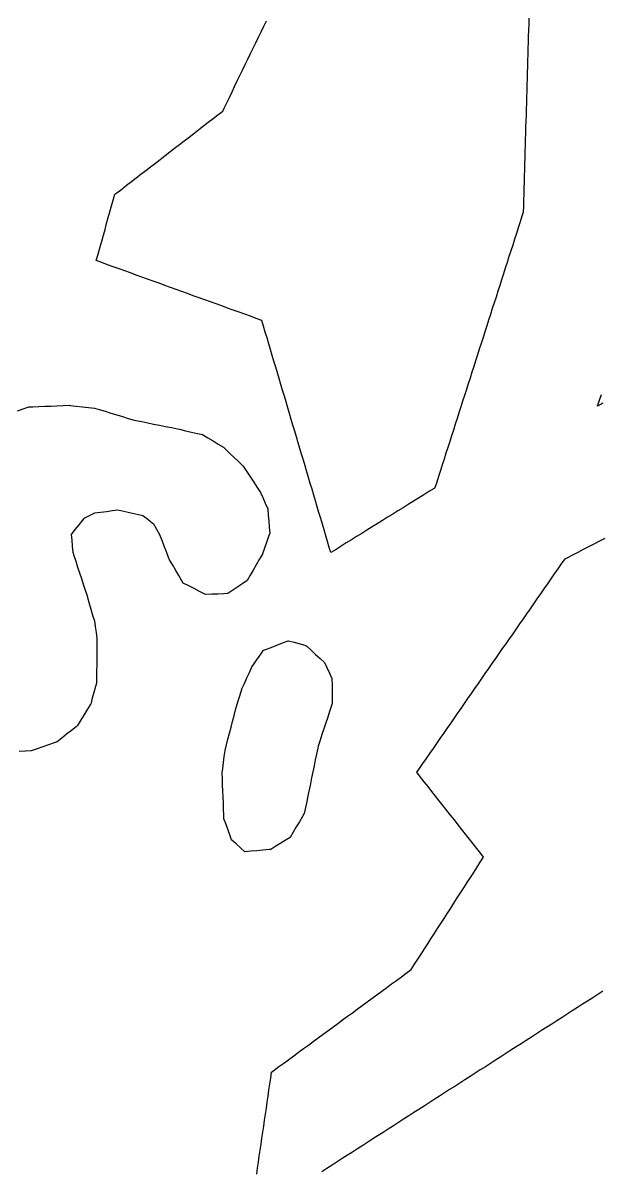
# Model space of a CAD drawing. Header units: millimetres. Extents: x 230 to 3347, y 514 to 5196.
# Drawn here: x 2231.5 to 2326.4, y 3927.3 to 4116.2 of the extents above; entities that cross this region are included whole.
import ezdxf

# ---------------------------------------------------------------- set-up
doc = ezdxf.new("R2010")
doc.units = ezdxf.units.MM
for name, color, linetype in [('ALL_HOLES', 1, 'Continuous'), ('ALL_ISLANDS', 7, 'Continuous'), ('OUTLINE_ISLAND_01', 7, 'Continuous'), ('OUTLINE_ISLAND_01_HOLE_266', 1, 'Continuous'), ('OUTLINE_ISLAND_01_HOLE_269', 1, 'Continuous')]:
    doc.layers.add(name, color=color, linetype=linetype)

msp = doc.modelspace()

# ---------------------------------------------------------------- linework, layer by layer
at = {"layer": 'ALL_HOLES'}
msp.add_lwpolyline([(2230.558, 4052.2734), (2231.4995, 4052.6106), (2232.4409, 4052.9478), (2233.0544, 4052.9725), (2234.0536, 4053.0126), (2235.0528, 4053.0528), (2236.052, 4053.0929), (2237.0512, 4053.1331), (2238.0504, 4053.1732), (2239.0496, 4053.2133), (2239.2386, 4053.1928), (2240.2327, 4053.0847), (2241.2268, 4052.9767), (2242.221, 4052.8686), (2243.2151, 4052.7606), (2244.0071, 4052.5193), (2244.9636, 4052.2277), (2245.9202, 4051.9362), (2246.8768, 4051.6447), (2247.8333, 4051.3532), (2248.7899, 4051.0616), (2249.7465, 4050.7701), (2250.0151, 4050.7162), (2250.9955, 4050.5194), (2251.976, 4050.3226), (2252.9564, 4050.1259), (2253.9368, 4049.9291), (2254.9173, 4049.7323), (2255.8977, 4049.5355), (2256.8782, 4049.3387), (2257.2389, 4049.2548), (2258.2129, 4049.0284), (2259.1869, 4048.8019), (2260.1609, 4048.5754), (2261.0229, 4048.3749), (2261.8771, 4047.855), (2262.7313, 4047.335), (2263.5855, 4046.815), (2264.4397, 4046.295), (2264.785, 4045.9656), (2265.5085, 4045.2753), (2266.232, 4044.585), (2266.9556, 4043.8947), (2267.6791, 4043.2043), (2267.799, 4043.0234), (2268.3513, 4042.1898), (2268.9037, 4041.3562), (2269.4561, 4040.5226), (2270.0084, 4039.689), (2270.5608, 4038.8554), (2270.9315, 4037.9977), (2271.3282, 4037.0798), (2271.7249, 4036.1619), (2271.7277, 4036.1298), (2271.8144, 4035.1336), (2271.901, 4034.1373), (2271.9876, 4033.1411), (2272.0742, 4032.1449), (2271.8779, 4031.5784), (2271.5504, 4030.6335), (2271.223, 4029.6886), (2270.8955, 4028.7438), (2270.8509, 4028.6671), (2270.3482, 4027.8027), (2269.8454, 4026.9382), (2269.3427, 4026.0738), (2268.84, 4025.2094), (2268.3372, 4024.3449), (2267.6606, 4023.8859), (2266.833, 4023.3245), (2266.0055, 4022.7631), (2265.1779, 4022.2017), (2264.5311, 4022.1732), (2263.532, 4022.1292), (2262.533, 4022.0851), (2261.534, 4022.0411), (2261.3985, 4022.1103), (2260.5077, 4022.5647), (2259.617, 4023.0192), (2258.7262, 4023.4737), (2257.8354, 4023.9282), (2257.6175, 4024.2987), (2257.1106, 4025.1607), (2256.6036, 4026.0226), (2256.0967, 4026.8846), (2255.5897, 4027.7466), (2255.4257, 4028.1681), (2255.0631, 4029.1), (2254.7005, 4030.032), (2254.3379, 4030.9639), (2253.9753, 4031.8959), (2253.4897, 4032.7477), (2252.9945, 4033.6164), (2252.7936, 4033.7701), (2251.9993, 4034.3777), (2251.205, 4034.9852), (2250.9617, 4035.0397), (2249.9858, 4035.258), (2249.0099, 4035.4762), (2248.034, 4035.6945), (2247.0581, 4035.9128), (2246.2126, 4035.809), (2245.22, 4035.6871), (2244.2275, 4035.5652), (2243.2349, 4035.4433), (2242.3546, 4035.0055), (2241.4592, 4034.5602), (2241.2487, 4034.2954), (2240.6263, 4033.5128), (2240.0039, 4032.7301), (2239.3815, 4031.9474), (2239.4685, 4030.9939), (2239.5593, 4029.998), (2239.6502, 4029.0022), (2239.8212, 4028.4787), (2240.1317, 4027.5281), (2240.4421, 4026.5775), (2240.7526, 4025.627), (2241.0631, 4024.6764), (2241.3736, 4023.7258), (2241.6841, 4022.7752), (2241.9946, 4021.8247), (2242.0801, 4021.532), (2242.3606, 4020.5721), (2242.641, 4019.6122), (2242.9215, 4018.6524), (2243.2019, 4017.6925), (2243.3373, 4016.7604), (2243.481, 4015.7708), (2243.6247, 4014.7812), (2243.6218, 4014.4599), (2243.6126, 4013.4599), (2243.6035, 4012.46), (2243.5944, 4011.46), (2243.5853, 4010.4601), (2243.5762, 4009.4601), (2243.567, 4008.4602), (2243.5579, 4007.4602), (2243.3996, 4006.8871), (2243.1332, 4005.9232), (2242.8669, 4004.9594), (2242.6005, 4003.9955), (2242.5133, 4003.8544), (2241.9875, 4003.0038), (2241.4617, 4002.1532), (2240.9358, 4001.3026), (2240.41, 4000.452), (2240.1976, 4000.2833), (2239.4144, 3999.6615), (2238.6312, 3999.0397), (2237.8481, 3998.4178), (2237.0649, 3997.796), (2236.6001, 3997.6333), (2235.6562, 3997.3029), (2234.7124, 3996.9725), (2233.7685, 3996.6422), (2232.8247, 3996.3118), (2231.8475, 3996.2636), (2230.8487, 3996.2143)], dxfattribs=at)
msp.add_lwpolyline([(2275.1323, 4014.4452), (2276.0971, 4014.1821), (2277.0618, 4013.919), (2278.0266, 4013.6559), (2278.1515, 4013.5408), (2278.8868, 4012.8631), (2279.6221, 4012.1853), (2280.3574, 4011.5076), (2281.0927, 4010.8298), (2281.4646, 4010.0297), (2281.886, 4009.1228), (2282.3074, 4008.2159), (2282.3083, 4008.1259), (2282.3185, 4007.1259), (2282.3286, 4006.126), (2282.3387, 4005.126), (2282.3488, 4004.1261), (2282.2237, 4003.745), (2281.9117, 4002.7949), (2281.5996, 4001.8449), (2281.2876, 4000.8948), (2280.9756, 3999.9447), (2280.6636, 3998.9946), (2280.3516, 3998.0446), (2280.0395, 3997.0945), (2279.9695, 3996.756), (2279.7669, 3995.7768), (2279.5643, 3994.7975), (2279.3616, 3993.8182), (2279.159, 3992.839), (2278.9564, 3991.8597), (2278.7538, 3990.8805), (2278.5512, 3989.9012), (2278.3485, 3988.922), (2278.1459, 3987.9427), (2277.9433, 3986.9634), (2277.7407, 3985.9842), (2277.4547, 3985.5009), (2276.9455, 3984.6403), (2276.4363, 3983.7796), (2275.9271, 3982.919), (2275.418, 3982.0583), (2274.7658, 3981.6509), (2273.9178, 3981.121), (2273.0697, 3980.5911), (2272.2216, 3980.0612), (2271.9499, 3980.0369), (2270.9539, 3979.9479), (2269.9578, 3979.8589), (2268.9618, 3979.7699), (2267.9658, 3979.6809), (2267.266, 3980.3141), (2266.5245, 3980.985), (2265.7829, 3981.6559), (2265.5474, 3982.3116), (2265.2093, 3983.2527), (2264.8712, 3984.1938), (2264.5332, 3985.1349), (2264.5106, 3985.6883), (2264.4698, 3986.6875), (2264.429, 3987.6867), (2264.3882, 3988.6859), (2264.3474, 3989.685), (2264.3066, 3990.6842), (2264.2658, 3991.6834), (2264.225, 3992.6825), (2264.3201, 3993.4134), (2264.4492, 3994.4051), (2264.5782, 3995.3967), (2264.7072, 3996.3883), (2264.9377, 3997.2737), (2265.1897, 3998.2414), (2265.4416, 3999.2092), (2265.6936, 4000.1769), (2265.9455, 4001.1446), (2266.1975, 4002.1124), (2266.4494, 4003.0801), (2266.6039, 4003.5954), (2266.8911, 4004.5533), (2267.1782, 4005.5112), (2267.4654, 4006.4691), (2267.4811, 4006.5035), (2267.8967, 4007.4131), (2268.3123, 4008.3226), (2268.7278, 4009.2322), (2269.1434, 4010.1417), (2269.3326, 4010.4135), (2269.9038, 4011.2344), (2270.475, 4012.0552), (2271.0462, 4012.876), (2271.341, 4012.9892), (2272.2746, 4013.3477), (2273.2081, 4013.7062), (2274.1416, 4014.0647), (2275.0752, 4014.4232)], close=True, dxfattribs=at)
at = {"layer": 'ALL_ISLANDS'}
for points in [[(2314.7085, 4116.9799), (2314.6793, 4115.9804), (2314.6501, 4114.9808), (2314.6209, 4113.9812), (2314.5917, 4112.9816), (2314.5626, 4111.9821), (2314.5334, 4110.9825), (2314.5042, 4109.9829), (2314.475, 4108.9833), (2314.4459, 4107.9838), (2314.4167, 4106.9842), (2314.3875, 4105.9846), (2314.3583, 4104.9851), (2314.3292, 4103.9855), (2314.3, 4102.9859), (2314.2708, 4101.9863), (2314.2416, 4100.9868), (2314.2125, 4099.9872), (2314.1833, 4098.9876), (2314.1541, 4097.988), (2314.1249, 4096.9885), (2314.0957, 4095.9889), (2314.0666, 4094.9893), (2314.0374, 4093.9897), (2314.0082, 4092.9902), (2313.979, 4091.9906), (2313.9499, 4090.991), (2313.9207, 4089.9914), (2313.8915, 4088.9919), (2313.8623, 4087.9923), (2313.8332, 4086.9927), (2313.804, 4085.9931), (2313.7748, 4084.9936), (2313.5728, 4084.3628), (2313.2679, 4083.4104), (2312.9629, 4082.458), (2312.658, 4081.5056), (2312.353, 4080.5533), (2312.0481, 4079.6009), (2311.7431, 4078.6485), (2311.4382, 4077.6962), (2311.1332, 4076.7438), (2310.8283, 4075.7914), (2310.5233, 4074.8391), (2310.2184, 4073.8867), (2309.9134, 4072.9343), (2309.6085, 4071.982), (2309.3035, 4071.0296), (2308.9986, 4070.0772), (2308.6936, 4069.1249), (2308.3887, 4068.1725), (2308.0837, 4067.2201), (2307.7788, 4066.2678), (2307.4738, 4065.3154), (2307.1689, 4064.363), (2306.8639, 4063.4106), (2306.559, 4062.4583), (2306.254, 4061.5059), (2305.9491, 4060.5535), (2305.6441, 4059.6012), (2305.3392, 4058.6488), (2305.0342, 4057.6964), (2304.7293, 4056.7441), (2304.4243, 4055.7917), (2304.1194, 4054.8393), (2303.8144, 4053.887), (2303.5095, 4052.9346), (2303.2045, 4051.9822), (2302.8996, 4051.0299), (2302.5946, 4050.0775), (2302.2897, 4049.1251), (2301.9847, 4048.1728), (2301.6798, 4047.2204), (2301.3748, 4046.268), (2301.0699, 4045.3157), (2300.7649, 4044.3633), (2300.46, 4043.4109), (2300.155, 4042.4585), (2299.8501, 4041.5062), (2299.5451, 4040.5538), (2299.2402, 4039.6014), (2299.105, 4039.5174), (2298.2559, 4038.9892), (2297.4067, 4038.4611), (2296.5575, 4037.933), (2295.7084, 4037.4048), (2294.8592, 4036.8767), (2294.0101, 4036.3485), (2293.1609, 4035.8204), (2292.3117, 4035.2923), (2291.4626, 4034.7641), (2290.6134, 4034.236), (2289.7643, 4033.7079), (2288.9151, 4033.1797), (2288.066, 4032.6516), (2287.2168, 4032.1234), (2286.3676, 4031.5953), (2285.5185, 4031.0672), (2284.6693, 4030.539), (2283.8202, 4030.0109), (2282.971, 4029.4828), (2282.1218, 4028.9546), (2281.8716, 4029.7972), (2281.5868, 4030.7558), (2281.3021, 4031.7144), (2281.0173, 4032.673), (2280.7326, 4033.6316), (2280.4478, 4034.5902), (2280.1631, 4035.5488), (2279.8783, 4036.5074), (2279.5936, 4037.466), (2279.3089, 4038.4246), (2279.0241, 4039.3832), (2278.7394, 4040.3418), (2278.4546, 4041.3004), (2278.1699, 4042.259), (2277.8851, 4043.2176), (2277.6004, 4044.1762), (2277.3156, 4045.1348), (2277.0309, 4046.0934), (2276.7462, 4047.052), (2276.4614, 4048.0106), (2276.1767, 4048.9692), (2275.8919, 4049.9278), (2275.6072, 4050.8864), (2275.3224, 4051.8451), (2275.0377, 4052.8037), (2274.7529, 4053.7623), (2274.4682, 4054.7209), (2274.1834, 4055.6795), (2273.8987, 4056.6381), (2273.614, 4057.5967), (2273.3292, 4058.5553), (2273.0445, 4059.5139), (2272.7597, 4060.4725), (2272.475, 4061.4311), (2272.1902, 4062.3897), (2271.9055, 4063.3483), (2271.6207, 4064.3069), (2271.336, 4065.2655), (2271.0512, 4066.2241), (2270.7665, 4067.1827), (2269.8308, 4067.5211), (2268.8904, 4067.8611), (2267.95, 4068.2012), (2267.0096, 4068.5412), (2266.0692, 4068.8813), (2265.1288, 4069.2213), (2264.1884, 4069.5614), (2263.248, 4069.9014), (2262.3075, 4070.2415), (2261.3671, 4070.5815), (2260.4267, 4070.9216), (2259.4863, 4071.2616), (2258.5459, 4071.6017), (2257.6055, 4071.9417), (2256.6651, 4072.2818), (2255.7247, 4072.6218), (2254.7843, 4072.9619), (2253.8439, 4073.3019), (2252.9035, 4073.642), (2251.9631, 4073.982), (2251.0227, 4074.3221), (2250.0823, 4074.6621), (2249.1419, 4075.0022), (2248.2014, 4075.3422), (2247.261, 4075.6823), (2246.3206, 4076.0224), (2245.3802, 4076.3624), (2244.4398, 4076.7025), (2243.4994, 4077.0425), (2243.593, 4077.3734), (2243.8652, 4078.3356), (2244.1373, 4079.2979), (2244.4095, 4080.2601), (2244.6817, 4081.2224), (2244.9539, 4082.1846), (2245.226, 4083.1469), (2245.4982, 4084.1091), (2245.7704, 4085.0714), (2246.0425, 4086.0336), (2246.3147, 4086.9959), (2246.5869, 4087.9581), (2246.9168, 4088.2129), (2247.7084, 4088.824), (2248.4999, 4089.4351), (2249.2914, 4090.0462), (2250.083, 4090.6574), (2250.8745, 4091.2685), (2251.666, 4091.8796), (2252.4576, 4092.4907), (2253.2491, 4093.1019), (2254.0406, 4093.713), (2254.8322, 4094.3241), (2255.6237, 4094.9352), (2256.4153, 4095.5463), (2257.2068, 4096.1575), (2257.9983, 4096.7686), (2258.7899, 4097.3797), (2259.5814, 4097.9908), (2260.3729, 4098.602), (2261.1645, 4099.2131), (2261.956, 4099.8242), (2262.7475, 4100.4353), (2263.5391, 4101.0464), (2264.3306, 4101.6576), (2264.5527, 4102.1171), (2264.9878, 4103.0175), (2265.4229, 4103.9179), (2265.858, 4104.8182), (2266.2931, 4105.7186), (2266.7282, 4106.619), (2267.1633, 4107.5194), (2267.5984, 4108.4198), (2268.0335, 4109.3202), (2268.4686, 4110.2205), (2268.9037, 4111.1209), (2269.3388, 4112.0213), (2269.7739, 4112.9217), (2270.209, 4113.8221), (2270.6441, 4114.7225), (2271.0792, 4115.6228), (2271.5143, 4116.5232)], [(2326.8834, 4053.567), (2326.0203, 4053.0619), (2326.0311, 4053.0945), (2326.3461, 4054.0436), (2326.6611, 4054.9927)], [(2269.9158, 3926.5871), (2270.0604, 3927.5766), (2270.2049, 3928.5661), (2270.3495, 3929.5556), (2270.494, 3930.5451), (2270.6386, 3931.5346), (2270.7831, 3932.5241), (2270.9277, 3933.5136), (2271.0722, 3934.5031), (2271.2168, 3935.4926), (2271.3613, 3936.482), (2271.5059, 3937.4715), (2271.6504, 3938.461), (2271.795, 3939.4505), (2271.9395, 3940.44), (2272.0841, 3941.4295), (2272.2286, 3942.419), (2272.3732, 3943.4085), (2272.7799, 3943.7074), (2273.5857, 3944.2995), (2274.3916, 3944.8916), (2275.1974, 3945.4837), (2276.0033, 3946.0759), (2276.8091, 3946.668), (2277.615, 3947.2601), (2278.4208, 3947.8522), (2279.2267, 3948.4443), (2280.0325, 3949.0365), (2280.8384, 3949.6286), (2281.6442, 3950.2207), (2282.4501, 3950.8128), (2283.2559, 3951.4049), (2284.0618, 3951.9971), (2284.8676, 3952.5892), (2285.6735, 3953.1813), (2286.4793, 3953.7734), (2287.2852, 3954.3655), (2288.091, 3954.9577), (2288.8969, 3955.5498), (2289.7027, 3956.1419), (2290.5086, 3956.734), (2291.3144, 3957.3261), (2292.1203, 3957.9183), (2292.9261, 3958.5104), (2293.732, 3959.1025), (2294.5378, 3959.6946), (2295.3437, 3960.2868), (2295.3579, 3960.3088), (2295.8988, 3961.1499), (2296.4398, 3961.9909), (2296.9807, 3962.832), (2297.5217, 3963.673), (2298.0626, 3964.5141), (2298.6036, 3965.3551), (2299.1445, 3966.1962), (2299.6855, 3967.0372), (2300.2264, 3967.8783), (2300.7674, 3968.7194), (2301.3083, 3969.5604), (2301.8493, 3970.4015), (2302.3902, 3971.2425), (2302.9312, 3972.0836), (2303.4721, 3972.9246), (2304.0131, 3973.7657), (2304.554, 3974.6067), (2305.095, 3975.4478), (2305.6359, 3976.2888), (2306.1769, 3977.1299), (2306.7178, 3977.9709), (2307.2588, 3978.812), (2306.7812, 3979.4184), (2306.1625, 3980.204), (2305.5438, 3980.9896), (2304.9251, 3981.7752), (2304.3064, 3982.5609), (2303.6877, 3983.3465), (2303.069, 3984.1321), (2302.4503, 3984.9177), (2301.8316, 3985.7034), (2301.2129, 3986.489), (2300.5942, 3987.2746), (2299.9755, 3988.0602), (2299.3568, 3988.8459), (2298.7381, 3989.6315), (2298.1194, 3990.4171), (2297.5007, 3991.2027), (2296.882, 3991.9884), (2296.2633, 3992.774), (2296.7092, 3993.4163), (2297.2795, 3994.2378), (2297.8498, 3995.0592), (2298.4201, 3995.8807), (2298.9904, 3996.7021), (2299.5607, 3997.5235), (2300.131, 3998.345), (2300.7013, 3999.1664), (2301.2716, 3999.9879), (2301.8419, 4000.8093), (2302.4122, 4001.6307), (2302.9825, 4002.4522), (2303.5528, 4003.2736), (2304.1231, 4004.0951), (2304.6934, 4004.9165), (2305.2637, 4005.7379), (2305.8339, 4006.5594), (2306.4042, 4007.3808), (2306.9745, 4008.2023), (2307.5448, 4009.0237), (2308.1151, 4009.8451), (2308.6854, 4010.6666), (2309.2557, 4011.488), (2309.826, 4012.3095), (2310.3963, 4013.1309), (2310.9666, 4013.9523), (2311.5369, 4014.7738), (2312.1072, 4015.5952), (2312.6775, 4016.4167), (2313.2478, 4017.2381), (2313.8181, 4018.0595), (2314.3884, 4018.881), (2314.9587, 4019.7024), (2315.529, 4020.5239), (2316.0992, 4021.3453), (2316.6695, 4022.1668), (2317.2398, 4022.9882), (2317.8101, 4023.8096), (2318.3804, 4024.6311), (2318.9507, 4025.4525), (2319.521, 4026.274), (2320.0913, 4027.0954), (2320.6616, 4027.9168), (2321.0421, 4028.1133), (2321.9306, 4028.572), (2322.8192, 4029.0308), (2323.7077, 4029.4896), (2324.5963, 4029.9484), (2325.4849, 4030.4071), (2326.3734, 4030.8659), (2327.262, 4031.3247)], [(2326.9047, 3956.7273), (2326.0635, 3956.1866), (2325.2222, 3955.646), (2324.381, 3955.1053), (2323.5397, 3954.5647), (2322.6985, 3954.024), (2321.8572, 3953.4834), (2321.016, 3952.9427), (2320.1747, 3952.4021), (2319.3335, 3951.8614), (2318.4922, 3951.3208), (2317.651, 3950.7801), (2316.8097, 3950.2395), (2315.9685, 3949.6988), (2315.1272, 3949.1582), (2314.286, 3948.6175), (2313.4447, 3948.0769), (2312.6035, 3947.5362), (2311.7623, 3946.9956), (2310.921, 3946.4549), (2310.0798, 3945.9143), (2309.2385, 3945.3736), (2308.3973, 3944.833), (2307.556, 3944.2924), (2306.7148, 3943.7517), (2305.8735, 3943.2111), (2305.0323, 3942.6704), (2304.191, 3942.1298), (2303.3498, 3941.5891), (2302.5085, 3941.0485), (2301.6673, 3940.5078), (2300.826, 3939.9672), (2299.9848, 3939.4265), (2299.1435, 3938.8859), (2298.3023, 3938.3452), (2297.461, 3937.8046), (2296.6198, 3937.2639), (2295.7785, 3936.7233), (2294.9373, 3936.1826), (2294.096, 3935.642), (2293.2548, 3935.1013), (2292.4135, 3934.5607), (2291.5723, 3934.02), (2290.731, 3933.4794), (2289.8898, 3932.9387), (2289.0485, 3932.3981), (2288.2073, 3931.8574), (2287.366, 3931.3168), (2286.5248, 3930.7761), (2285.6836, 3930.2355), (2284.8423, 3929.6948), (2284.0011, 3929.1542), (2283.1598, 3928.6135), (2282.3186, 3928.0729), (2281.4773, 3927.5322), (2280.6361, 3926.9916)]]:
    msp.add_lwpolyline(points, dxfattribs=at)
at = {"layer": 'OUTLINE_ISLAND_01'}
for points in [[(2314.7085, 4116.9799), (2314.6793, 4115.9804), (2314.6501, 4114.9808), (2314.6209, 4113.9812), (2314.5917, 4112.9816), (2314.5626, 4111.9821), (2314.5334, 4110.9825), (2314.5042, 4109.9829), (2314.475, 4108.9833), (2314.4459, 4107.9838), (2314.4167, 4106.9842), (2314.3875, 4105.9846), (2314.3583, 4104.9851), (2314.3292, 4103.9855), (2314.3, 4102.9859), (2314.2708, 4101.9863), (2314.2416, 4100.9868), (2314.2125, 4099.9872), (2314.1833, 4098.9876), (2314.1541, 4097.988), (2314.1249, 4096.9885), (2314.0957, 4095.9889), (2314.0666, 4094.9893), (2314.0374, 4093.9897), (2314.0082, 4092.9902), (2313.979, 4091.9906), (2313.9499, 4090.991), (2313.9207, 4089.9914), (2313.8915, 4088.9919), (2313.8623, 4087.9923), (2313.8332, 4086.9927), (2313.804, 4085.9931), (2313.7748, 4084.9936), (2313.5728, 4084.3628), (2313.2679, 4083.4104), (2312.9629, 4082.458), (2312.658, 4081.5056), (2312.353, 4080.5533), (2312.0481, 4079.6009), (2311.7431, 4078.6485), (2311.4382, 4077.6962), (2311.1332, 4076.7438), (2310.8283, 4075.7914), (2310.5233, 4074.8391), (2310.2184, 4073.8867), (2309.9134, 4072.9343), (2309.6085, 4071.982), (2309.3035, 4071.0296), (2308.9986, 4070.0772), (2308.6936, 4069.1249), (2308.3887, 4068.1725), (2308.0837, 4067.2201), (2307.7788, 4066.2678), (2307.4738, 4065.3154), (2307.1689, 4064.363), (2306.8639, 4063.4106), (2306.559, 4062.4583), (2306.254, 4061.5059), (2305.9491, 4060.5535), (2305.6441, 4059.6012), (2305.3392, 4058.6488), (2305.0342, 4057.6964), (2304.7293, 4056.7441), (2304.4243, 4055.7917), (2304.1194, 4054.8393), (2303.8144, 4053.887), (2303.5095, 4052.9346), (2303.2045, 4051.9822), (2302.8996, 4051.0299), (2302.5946, 4050.0775), (2302.2897, 4049.1251), (2301.9847, 4048.1728), (2301.6798, 4047.2204), (2301.3748, 4046.268), (2301.0699, 4045.3157), (2300.7649, 4044.3633), (2300.46, 4043.4109), (2300.155, 4042.4585), (2299.8501, 4041.5062), (2299.5451, 4040.5538), (2299.2402, 4039.6014), (2299.105, 4039.5174), (2298.2559, 4038.9892), (2297.4067, 4038.4611), (2296.5575, 4037.933), (2295.7084, 4037.4048), (2294.8592, 4036.8767), (2294.0101, 4036.3485), (2293.1609, 4035.8204), (2292.3117, 4035.2923), (2291.4626, 4034.7641), (2290.6134, 4034.236), (2289.7643, 4033.7079), (2288.9151, 4033.1797), (2288.066, 4032.6516), (2287.2168, 4032.1234), (2286.3676, 4031.5953), (2285.5185, 4031.0672), (2284.6693, 4030.539), (2283.8202, 4030.0109), (2282.971, 4029.4828), (2282.1218, 4028.9546), (2281.8716, 4029.7972), (2281.5868, 4030.7558), (2281.3021, 4031.7144), (2281.0173, 4032.673), (2280.7326, 4033.6316), (2280.4478, 4034.5902), (2280.1631, 4035.5488), (2279.8783, 4036.5074), (2279.5936, 4037.466), (2279.3089, 4038.4246), (2279.0241, 4039.3832), (2278.7394, 4040.3418), (2278.4546, 4041.3004), (2278.1699, 4042.259), (2277.8851, 4043.2176), (2277.6004, 4044.1762), (2277.3156, 4045.1348), (2277.0309, 4046.0934), (2276.7462, 4047.052), (2276.4614, 4048.0106), (2276.1767, 4048.9692), (2275.8919, 4049.9278), (2275.6072, 4050.8864), (2275.3224, 4051.8451), (2275.0377, 4052.8037), (2274.7529, 4053.7623), (2274.4682, 4054.7209), (2274.1834, 4055.6795), (2273.8987, 4056.6381), (2273.614, 4057.5967), (2273.3292, 4058.5553), (2273.0445, 4059.5139), (2272.7597, 4060.4725), (2272.475, 4061.4311), (2272.1902, 4062.3897), (2271.9055, 4063.3483), (2271.6207, 4064.3069), (2271.336, 4065.2655), (2271.0512, 4066.2241), (2270.7665, 4067.1827), (2269.8308, 4067.5211), (2268.8904, 4067.8611), (2267.95, 4068.2012), (2267.0096, 4068.5412), (2266.0692, 4068.8813), (2265.1288, 4069.2213), (2264.1884, 4069.5614), (2263.248, 4069.9014), (2262.3075, 4070.2415), (2261.3671, 4070.5815), (2260.4267, 4070.9216), (2259.4863, 4071.2616), (2258.5459, 4071.6017), (2257.6055, 4071.9417), (2256.6651, 4072.2818), (2255.7247, 4072.6218), (2254.7843, 4072.9619), (2253.8439, 4073.3019), (2252.9035, 4073.642), (2251.9631, 4073.982), (2251.0227, 4074.3221), (2250.0823, 4074.6621), (2249.1419, 4075.0022), (2248.2014, 4075.3422), (2247.261, 4075.6823), (2246.3206, 4076.0224), (2245.3802, 4076.3624), (2244.4398, 4076.7025), (2243.4994, 4077.0425), (2243.593, 4077.3734), (2243.8652, 4078.3356), (2244.1373, 4079.2979), (2244.4095, 4080.2601), (2244.6817, 4081.2224), (2244.9539, 4082.1846), (2245.226, 4083.1469), (2245.4982, 4084.1091), (2245.7704, 4085.0714), (2246.0425, 4086.0336), (2246.3147, 4086.9959), (2246.5869, 4087.9581), (2246.9168, 4088.2129), (2247.7084, 4088.824), (2248.4999, 4089.4351), (2249.2914, 4090.0462), (2250.083, 4090.6574), (2250.8745, 4091.2685), (2251.666, 4091.8796), (2252.4576, 4092.4907), (2253.2491, 4093.1019), (2254.0406, 4093.713), (2254.8322, 4094.3241), (2255.6237, 4094.9352), (2256.4153, 4095.5463), (2257.2068, 4096.1575), (2257.9983, 4096.7686), (2258.7899, 4097.3797), (2259.5814, 4097.9908), (2260.3729, 4098.602), (2261.1645, 4099.2131), (2261.956, 4099.8242), (2262.7475, 4100.4353), (2263.5391, 4101.0464), (2264.3306, 4101.6576), (2264.5527, 4102.1171), (2264.9878, 4103.0175), (2265.4229, 4103.9179), (2265.858, 4104.8182), (2266.2931, 4105.7186), (2266.7282, 4106.619), (2267.1633, 4107.5194), (2267.5984, 4108.4198), (2268.0335, 4109.3202), (2268.4686, 4110.2205), (2268.9037, 4111.1209), (2269.3388, 4112.0213), (2269.7739, 4112.9217), (2270.209, 4113.8221), (2270.6441, 4114.7225), (2271.0792, 4115.6228), (2271.5143, 4116.5232)], [(2326.8834, 4053.567), (2326.0203, 4053.0619), (2326.0311, 4053.0945), (2326.3461, 4054.0436), (2326.6611, 4054.9927)], [(2269.9158, 3926.5871), (2270.0604, 3927.5766), (2270.2049, 3928.5661), (2270.3495, 3929.5556), (2270.494, 3930.5451), (2270.6386, 3931.5346), (2270.7831, 3932.5241), (2270.9277, 3933.5136), (2271.0722, 3934.5031), (2271.2168, 3935.4926), (2271.3613, 3936.482), (2271.5059, 3937.4715), (2271.6504, 3938.461), (2271.795, 3939.4505), (2271.9395, 3940.44), (2272.0841, 3941.4295), (2272.2286, 3942.419), (2272.3732, 3943.4085), (2272.7799, 3943.7074), (2273.5857, 3944.2995), (2274.3916, 3944.8916), (2275.1974, 3945.4837), (2276.0033, 3946.0759), (2276.8091, 3946.668), (2277.615, 3947.2601), (2278.4208, 3947.8522), (2279.2267, 3948.4443), (2280.0325, 3949.0365), (2280.8384, 3949.6286), (2281.6442, 3950.2207), (2282.4501, 3950.8128), (2283.2559, 3951.4049), (2284.0618, 3951.9971), (2284.8676, 3952.5892), (2285.6735, 3953.1813), (2286.4793, 3953.7734), (2287.2852, 3954.3655), (2288.091, 3954.9577), (2288.8969, 3955.5498), (2289.7027, 3956.1419), (2290.5086, 3956.734), (2291.3144, 3957.3261), (2292.1203, 3957.9183), (2292.9261, 3958.5104), (2293.732, 3959.1025), (2294.5378, 3959.6946), (2295.3437, 3960.2868), (2295.3579, 3960.3088), (2295.8988, 3961.1499), (2296.4398, 3961.9909), (2296.9807, 3962.832), (2297.5217, 3963.673), (2298.0626, 3964.5141), (2298.6036, 3965.3551), (2299.1445, 3966.1962), (2299.6855, 3967.0372), (2300.2264, 3967.8783), (2300.7674, 3968.7194), (2301.3083, 3969.5604), (2301.8493, 3970.4015), (2302.3902, 3971.2425), (2302.9312, 3972.0836), (2303.4721, 3972.9246), (2304.0131, 3973.7657), (2304.554, 3974.6067), (2305.095, 3975.4478), (2305.6359, 3976.2888), (2306.1769, 3977.1299), (2306.7178, 3977.9709), (2307.2588, 3978.812), (2306.7812, 3979.4184), (2306.1625, 3980.204), (2305.5438, 3980.9896), (2304.9251, 3981.7752), (2304.3064, 3982.5609), (2303.6877, 3983.3465), (2303.069, 3984.1321), (2302.4503, 3984.9177), (2301.8316, 3985.7034), (2301.2129, 3986.489), (2300.5942, 3987.2746), (2299.9755, 3988.0602), (2299.3568, 3988.8459), (2298.7381, 3989.6315), (2298.1194, 3990.4171), (2297.5007, 3991.2027), (2296.882, 3991.9884), (2296.2633, 3992.774), (2296.7092, 3993.4163), (2297.2795, 3994.2378), (2297.8498, 3995.0592), (2298.4201, 3995.8807), (2298.9904, 3996.7021), (2299.5607, 3997.5235), (2300.131, 3998.345), (2300.7013, 3999.1664), (2301.2716, 3999.9879), (2301.8419, 4000.8093), (2302.4122, 4001.6307), (2302.9825, 4002.4522), (2303.5528, 4003.2736), (2304.1231, 4004.0951), (2304.6934, 4004.9165), (2305.2637, 4005.7379), (2305.8339, 4006.5594), (2306.4042, 4007.3808), (2306.9745, 4008.2023), (2307.5448, 4009.0237), (2308.1151, 4009.8451), (2308.6854, 4010.6666), (2309.2557, 4011.488), (2309.826, 4012.3095), (2310.3963, 4013.1309), (2310.9666, 4013.9523), (2311.5369, 4014.7738), (2312.1072, 4015.5952), (2312.6775, 4016.4167), (2313.2478, 4017.2381), (2313.8181, 4018.0595), (2314.3884, 4018.881), (2314.9587, 4019.7024), (2315.529, 4020.5239), (2316.0992, 4021.3453), (2316.6695, 4022.1668), (2317.2398, 4022.9882), (2317.8101, 4023.8096), (2318.3804, 4024.6311), (2318.9507, 4025.4525), (2319.521, 4026.274), (2320.0913, 4027.0954), (2320.6616, 4027.9168), (2321.0421, 4028.1133), (2321.9306, 4028.572), (2322.8192, 4029.0308), (2323.7077, 4029.4896), (2324.5963, 4029.9484), (2325.4849, 4030.4071), (2326.3734, 4030.8659), (2327.262, 4031.3247)], [(2326.9047, 3956.7273), (2326.0635, 3956.1866), (2325.2222, 3955.646), (2324.381, 3955.1053), (2323.5397, 3954.5647), (2322.6985, 3954.024), (2321.8572, 3953.4834), (2321.016, 3952.9427), (2320.1747, 3952.4021), (2319.3335, 3951.8614), (2318.4922, 3951.3208), (2317.651, 3950.7801), (2316.8097, 3950.2395), (2315.9685, 3949.6988), (2315.1272, 3949.1582), (2314.286, 3948.6175), (2313.4447, 3948.0769), (2312.6035, 3947.5362), (2311.7623, 3946.9956), (2310.921, 3946.4549), (2310.0798, 3945.9143), (2309.2385, 3945.3736), (2308.3973, 3944.833), (2307.556, 3944.2924), (2306.7148, 3943.7517), (2305.8735, 3943.2111), (2305.0323, 3942.6704), (2304.191, 3942.1298), (2303.3498, 3941.5891), (2302.5085, 3941.0485), (2301.6673, 3940.5078), (2300.826, 3939.9672), (2299.9848, 3939.4265), (2299.1435, 3938.8859), (2298.3023, 3938.3452), (2297.461, 3937.8046), (2296.6198, 3937.2639), (2295.7785, 3936.7233), (2294.9373, 3936.1826), (2294.096, 3935.642), (2293.2548, 3935.1013), (2292.4135, 3934.5607), (2291.5723, 3934.02), (2290.731, 3933.4794), (2289.8898, 3932.9387), (2289.0485, 3932.3981), (2288.2073, 3931.8574), (2287.366, 3931.3168), (2286.5248, 3930.7761), (2285.6836, 3930.2355), (2284.8423, 3929.6948), (2284.0011, 3929.1542), (2283.1598, 3928.6135), (2282.3186, 3928.0729), (2281.4773, 3927.5322), (2280.6361, 3926.9916)]]:
    msp.add_lwpolyline(points, dxfattribs=at)
at = {"layer": 'OUTLINE_ISLAND_01_HOLE_266'}
msp.add_lwpolyline([(2275.1323, 4014.4452), (2276.0971, 4014.1821), (2277.0618, 4013.919), (2278.0266, 4013.6559), (2278.1515, 4013.5408), (2278.8868, 4012.8631), (2279.6221, 4012.1853), (2280.3574, 4011.5076), (2281.0927, 4010.8298), (2281.4646, 4010.0297), (2281.886, 4009.1228), (2282.3074, 4008.2159), (2282.3083, 4008.1259), (2282.3185, 4007.1259), (2282.3286, 4006.126), (2282.3387, 4005.126), (2282.3488, 4004.1261), (2282.2237, 4003.745), (2281.9117, 4002.7949), (2281.5996, 4001.8449), (2281.2876, 4000.8948), (2280.9756, 3999.9447), (2280.6636, 3998.9946), (2280.3516, 3998.0446), (2280.0395, 3997.0945), (2279.9695, 3996.756), (2279.7669, 3995.7768), (2279.5643, 3994.7975), (2279.3616, 3993.8182), (2279.159, 3992.839), (2278.9564, 3991.8597), (2278.7538, 3990.8805), (2278.5512, 3989.9012), (2278.3485, 3988.922), (2278.1459, 3987.9427), (2277.9433, 3986.9634), (2277.7407, 3985.9842), (2277.4547, 3985.5009), (2276.9455, 3984.6403), (2276.4363, 3983.7796), (2275.9271, 3982.919), (2275.418, 3982.0583), (2274.7658, 3981.6509), (2273.9178, 3981.121), (2273.0697, 3980.5911), (2272.2216, 3980.0612), (2271.9499, 3980.0369), (2270.9539, 3979.9479), (2269.9578, 3979.8589), (2268.9618, 3979.7699), (2267.9658, 3979.6809), (2267.266, 3980.3141), (2266.5245, 3980.985), (2265.7829, 3981.6559), (2265.5474, 3982.3116), (2265.2093, 3983.2527), (2264.8712, 3984.1938), (2264.5332, 3985.1349), (2264.5106, 3985.6883), (2264.4698, 3986.6875), (2264.429, 3987.6867), (2264.3882, 3988.6859), (2264.3474, 3989.685), (2264.3066, 3990.6842), (2264.2658, 3991.6834), (2264.225, 3992.6825), (2264.3201, 3993.4134), (2264.4492, 3994.4051), (2264.5782, 3995.3967), (2264.7072, 3996.3883), (2264.9377, 3997.2737), (2265.1897, 3998.2414), (2265.4416, 3999.2092), (2265.6936, 4000.1769), (2265.9455, 4001.1446), (2266.1975, 4002.1124), (2266.4494, 4003.0801), (2266.6039, 4003.5954), (2266.8911, 4004.5533), (2267.1782, 4005.5112), (2267.4654, 4006.4691), (2267.4811, 4006.5035), (2267.8967, 4007.4131), (2268.3123, 4008.3226), (2268.7278, 4009.2322), (2269.1434, 4010.1417), (2269.3326, 4010.4135), (2269.9038, 4011.2344), (2270.475, 4012.0552), (2271.0462, 4012.876), (2271.341, 4012.9892), (2272.2746, 4013.3477), (2273.2081, 4013.7062), (2274.1416, 4014.0647), (2275.0752, 4014.4232)], close=True, dxfattribs=at)
at = {"layer": 'OUTLINE_ISLAND_01_HOLE_269'}
msp.add_lwpolyline([(2230.558, 4052.2734), (2231.4995, 4052.6106), (2232.4409, 4052.9478), (2233.0544, 4052.9725), (2234.0536, 4053.0126), (2235.0528, 4053.0528), (2236.052, 4053.0929), (2237.0512, 4053.1331), (2238.0504, 4053.1732), (2239.0496, 4053.2133), (2239.2386, 4053.1928), (2240.2327, 4053.0847), (2241.2268, 4052.9767), (2242.221, 4052.8686), (2243.2151, 4052.7606), (2244.0071, 4052.5193), (2244.9636, 4052.2277), (2245.9202, 4051.9362), (2246.8768, 4051.6447), (2247.8333, 4051.3532), (2248.7899, 4051.0616), (2249.7465, 4050.7701), (2250.0151, 4050.7162), (2250.9955, 4050.5194), (2251.976, 4050.3226), (2252.9564, 4050.1259), (2253.9368, 4049.9291), (2254.9173, 4049.7323), (2255.8977, 4049.5355), (2256.8782, 4049.3387), (2257.2389, 4049.2548), (2258.2129, 4049.0284), (2259.1869, 4048.8019), (2260.1609, 4048.5754), (2261.0229, 4048.3749), (2261.8771, 4047.855), (2262.7313, 4047.335), (2263.5855, 4046.815), (2264.4397, 4046.295), (2264.785, 4045.9656), (2265.5085, 4045.2753), (2266.232, 4044.585), (2266.9556, 4043.8947), (2267.6791, 4043.2043), (2267.799, 4043.0234), (2268.3513, 4042.1898), (2268.9037, 4041.3562), (2269.4561, 4040.5226), (2270.0084, 4039.689), (2270.5608, 4038.8554), (2270.9315, 4037.9977), (2271.3282, 4037.0798), (2271.7249, 4036.1619), (2271.7277, 4036.1298), (2271.8144, 4035.1336), (2271.901, 4034.1373), (2271.9876, 4033.1411), (2272.0742, 4032.1449), (2271.8779, 4031.5784), (2271.5504, 4030.6335), (2271.223, 4029.6886), (2270.8955, 4028.7438), (2270.8509, 4028.6671), (2270.3482, 4027.8027), (2269.8454, 4026.9382), (2269.3427, 4026.0738), (2268.84, 4025.2094), (2268.3372, 4024.3449), (2267.6606, 4023.8859), (2266.833, 4023.3245), (2266.0055, 4022.7631), (2265.1779, 4022.2017), (2264.5311, 4022.1732), (2263.532, 4022.1292), (2262.533, 4022.0851), (2261.534, 4022.0411), (2261.3985, 4022.1103), (2260.5077, 4022.5647), (2259.617, 4023.0192), (2258.7262, 4023.4737), (2257.8354, 4023.9282), (2257.6175, 4024.2987), (2257.1106, 4025.1607), (2256.6036, 4026.0226), (2256.0967, 4026.8846), (2255.5897, 4027.7466), (2255.4257, 4028.1681), (2255.0631, 4029.1), (2254.7005, 4030.032), (2254.3379, 4030.9639), (2253.9753, 4031.8959), (2253.4897, 4032.7477), (2252.9945, 4033.6164), (2252.7936, 4033.7701), (2251.9993, 4034.3777), (2251.205, 4034.9852), (2250.9617, 4035.0397), (2249.9858, 4035.258), (2249.0099, 4035.4762), (2248.034, 4035.6945), (2247.0581, 4035.9128), (2246.2126, 4035.809), (2245.22, 4035.6871), (2244.2275, 4035.5652), (2243.2349, 4035.4433), (2242.3546, 4035.0055), (2241.4592, 4034.5602), (2241.2487, 4034.2954), (2240.6263, 4033.5128), (2240.0039, 4032.7301), (2239.3815, 4031.9474), (2239.4685, 4030.9939), (2239.5593, 4029.998), (2239.6502, 4029.0022), (2239.8212, 4028.4787), (2240.1317, 4027.5281), (2240.4421, 4026.5775), (2240.7526, 4025.627), (2241.0631, 4024.6764), (2241.3736, 4023.7258), (2241.6841, 4022.7752), (2241.9946, 4021.8247), (2242.0801, 4021.532), (2242.3606, 4020.5721), (2242.641, 4019.6122), (2242.9215, 4018.6524), (2243.2019, 4017.6925), (2243.3373, 4016.7604), (2243.481, 4015.7708), (2243.6247, 4014.7812), (2243.6218, 4014.4599), (2243.6126, 4013.4599), (2243.6035, 4012.46), (2243.5944, 4011.46), (2243.5853, 4010.4601), (2243.5762, 4009.4601), (2243.567, 4008.4602), (2243.5579, 4007.4602), (2243.3996, 4006.8871), (2243.1332, 4005.9232), (2242.8669, 4004.9594), (2242.6005, 4003.9955), (2242.5133, 4003.8544), (2241.9875, 4003.0038), (2241.4617, 4002.1532), (2240.9358, 4001.3026), (2240.41, 4000.452), (2240.1976, 4000.2833), (2239.4144, 3999.6615), (2238.6312, 3999.0397), (2237.8481, 3998.4178), (2237.0649, 3997.796), (2236.6001, 3997.6333), (2235.6562, 3997.3029), (2234.7124, 3996.9725), (2233.7685, 3996.6422), (2232.8247, 3996.3118), (2231.8475, 3996.2636), (2230.8487, 3996.2143)], dxfattribs=at)

doc.saveas('drawing.dxf')
